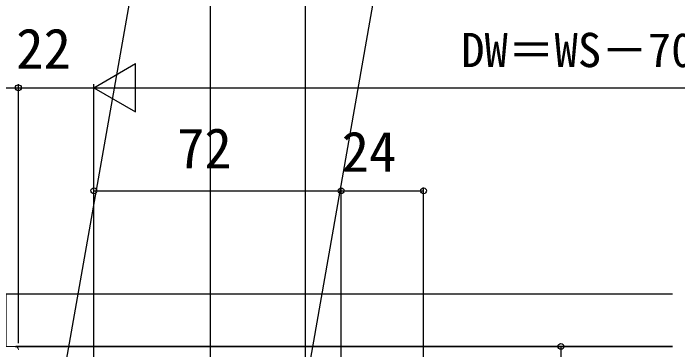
# Model space of a CAD drawing. Units: millimetres, scale not verified. Extents: x -700 to 700, y -1044 to 1038.
# Drawn here: x -389.5 to -196, y -502.9 to -405 of the extents above; entities that cross this region are included whole.
import ezdxf
from ezdxf.enums import TextEntityAlignment as Align

# ---------------------------------------------------------------- set-up
doc = ezdxf.new("R2010")
doc.units = ezdxf.units.MM
doc.header["$LTSCALE"] = 6
doc.layers.add('0-3_YKK_11', color=7, linetype='Continuous', lineweight=18)
doc.layers.add('0-5_YKK_12', color=2, linetype='Continuous')
doc.layers.add('0-8_YKK_D', color=6, linetype='Continuous')
doc.styles.add('ＭＳ ゴシック', font='')
doc.styles.get('ＭＳ ゴシック').set_extended_font_data('MS Gothic')

msp = doc.modelspace()

# ---------------------------------------------------------------- linework, layer by layer
at = {"layer": '0-3_YKK_11', "color": 211}
msp.add_line((-388.949, -502), (-399, -502), dxfattribs=at)
msp.add_arc((-388.949, -503), 1, 2.99999, 90.00002, dxfattribs=at)
at = {"layer": '0-5_YKK_12'}
for p, q in [((-348.904, -363.333), (-377.379, -524.843)), ((-304.274, -513.363), (-279.968, -375.488)), ((-388.949, -502), (-197.5, -502)), ((-197.5, -501.994), (-388.779, -502.015)), ((-265, -501.995), (-388.779, -502.015))]:
    msp.add_line(p, q, dxfattribs=at)
msp.add_lwpolyline([(-391.5, -502), (-391.5, -486.7), (-197.5, -486.7)], dxfattribs=at)
at = {"layer": '0-8_YKK_D'}
for p, q in [((-332, -615.7), (-332, -365.7)), ((-304.361, -513.455), (-304.361, -365.7)), ((-304.361, -512.455), (-304.361, -365.7)), ((-366, -426.7), (-353.875, -419.7)), ((-353.875, -433.7), (-353.875, -419.7)), ((-392, -426.7), (-388, -426.7)), ((-392, -426.7), (-388, -426.7)), ((-388, -501), (-388, -425.7)), ((-388, -501), (-388, -425.7)), ((-388, -426.7), (-384.6, -426.7)), ((-388, -426.7), (-366, -426.7)), ((-366, -532.5), (-366, -425.7)), ((-366, -532.5), (-366, -425.7)), ((-366, -426.7), (-353.875, -433.7)), ((-366, -426.7), (-341.751, -426.7)), ((-352, -426.7), (-52, -426.7)), ((-366, -532.5), (-366, -455.7)), ((-294, -532.5), (-294, -455.7)), ((-294, -532.5), (-294, -455.7)), ((-270, -538.948), (-270, -455.7)), ((-366, -456.7), (-294, -456.7)), ((-294, -456.7), (-270, -456.7)), ((-230, -502), (-230, -617))]:
    msp.add_line(p, q, dxfattribs=at)
for centre in [(-388, -426.7), (-366, -456.7), (-294, -456.7), (-294, -456.7), (-270, -456.7), (-230, -502)]:
    msp.add_circle(centre, 0.85, dxfattribs=at)

# ---------------------------------------------------------------- texts
at = {"layer": '0-8_YKK_D', "style": 'ＭＳ ゴシック'}
for s, height, p in [('22', 11.73, (-388.636, -424.7)), ('DW＝WS－70', 9.971, (-259.027, -423.7)), ('72', 11.73, (-341.818, -453.7)), ('24', 11.73, (-293.863, -454.7))]:
    msp.add_text(s, height=height, dxfattribs=at).set_placement(p, align=Align.BOTTOM_LEFT)

doc.saveas('drawing.dxf')
